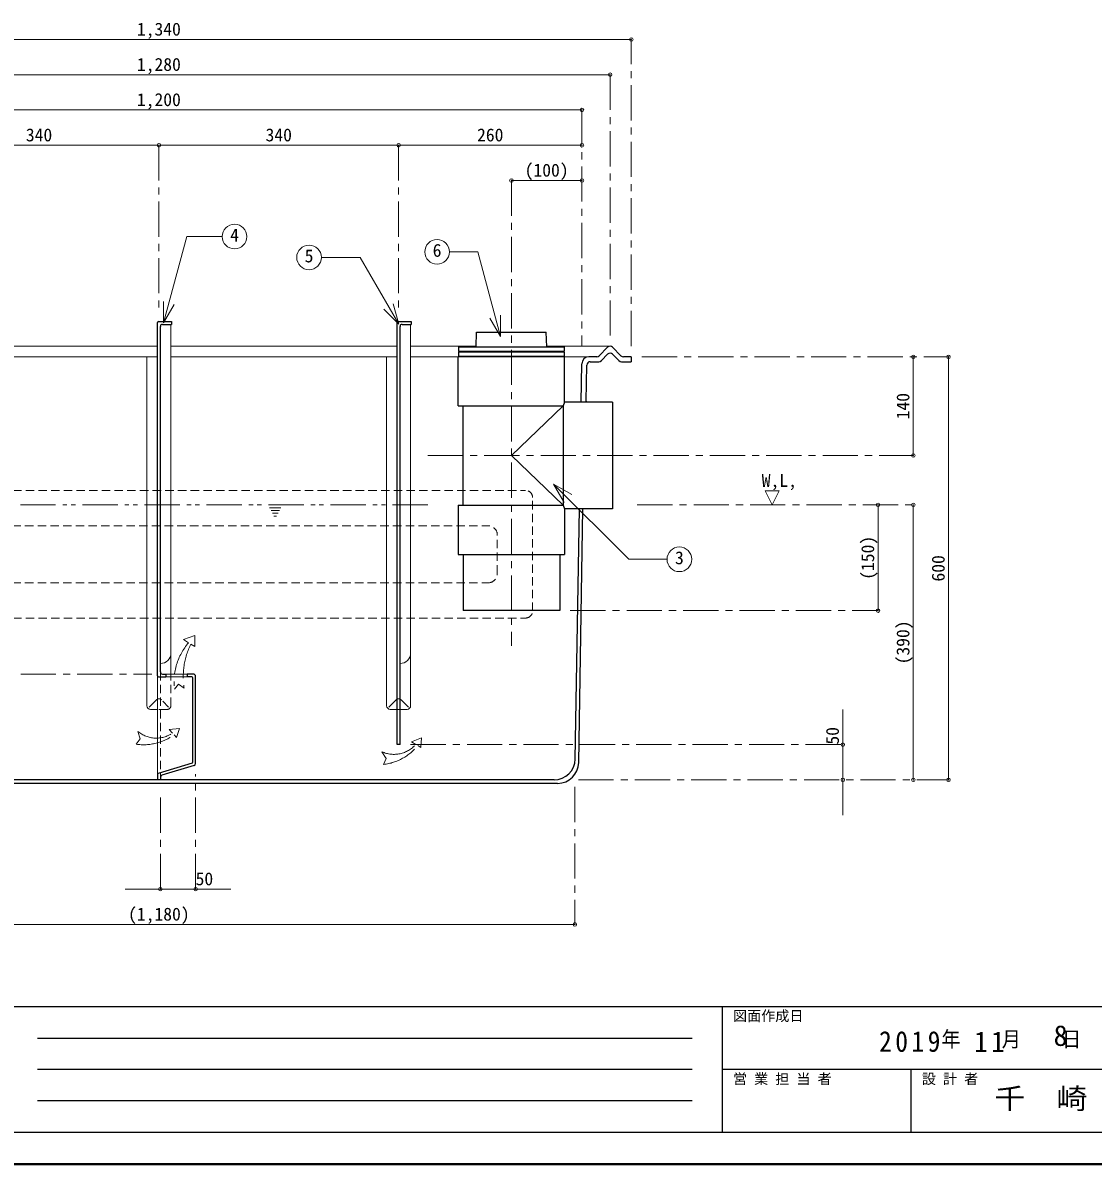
# Model space of a CAD drawing. Units: millimetres at full size, sheet at 1:10. Extents: x -2101 to 1949, y -1404 to 1406.
# Drawn here: x -1124 to 395, y -1404 to 215 of the extents above; entities that cross this region are included whole.
import ezdxf
from ezdxf.enums import TextEntityAlignment as Align

# ---------------------------------------------------------------- set-up
doc = ezdxf.new("R2010")
doc.units = ezdxf.units.MM
doc.header["$LTSCALE"] = 10
doc.header["$PDMODE"] = 32
doc.header["$PDSIZE"] = 5
for name, pattern in [('CHAIN1', [8, 5, -1, 1, -1]), ('DASHED1', [1.8, 1.2, -0.6]), ('DOUBLE_CHAIN1', [8.8, 5, -1, 0.6, -0.6, 0.6, -1])]:
    doc.linetypes.add(name, pattern=pattern)
doc.layers.add('0-0____1', color=7, linetype='Continuous', lineweight=18)
doc.styles.add('ＭＳ ゴシック', font='')
doc.styles.get('ＭＳ ゴシック').set_extended_font_data('MS Gothic')

msp = doc.modelspace()

# ---------------------------------------------------------------- linework, layer by layer
at = {"layer": '0-0____1', "color": 4, "lineweight": 9}
for p, q in [((-1600.6, 191.12), (-260.6, 191.12)), ((-290.6, 141.12), (-1570.6, 141.12)), ((-1530.6, 91.12), (-330.6, 91.12)), ((-930.6, 41.12), (-1270.6, 41.12)), ((-590.6, 41.12), (-930.6, 41.12)), ((-330.6, 41.12), (-590.6, 41.12)), ((-330.6, -8.88), (-430.6, -8.88)), ((-1253.6, -243.88), (-932.6, -243.88)), ((-1253.6, -258.88), (-932.6, -258.88)), ((-947.6, -753.88), (-947.6, -258.88)), ((-913.6, -243.88), (-592.6, -243.88)), ((-913.6, -258.88), (-592.6, -258.88)), ((-607.6, -753.88), (-607.6, -258.88)), ((-573.6, -243.88), (-480.58, -243.88)), ((-506.1, -258.88), (-573.6, -258.88)), ((-380.63, -243.88), (-290.6, -243.88)), ((-320.77, -258.88), (-355.1, -258.88)), ((139.4, -258.88), (139.4, -398.88)), ((189.4, -858.88), (189.4, -258.88)), ((-357.1, -328.38), (-430.6, -398.88)), ((-430.6, -398.88), (-357.1, -469.38)), ((89.4, -468.88), (89.4, -618.88)), ((139.4, -468.88), (139.4, -858.88)), ((-913.6, -708.88), (-913.6, -678.88)), ((-573.6, -753.88), (-573.6, -678.88)), ((-944.4, -755.69), (-934.11, -745.32)), ((-942.6, -758.88), (-932.6, -758.88)), ((-604.4, -755.69), (-594.11, -745.32)), ((-602.6, -758.88), (-592.6, -758.88)), ((-588.6, -758.88), (-578.6, -758.88)), ((-576.81, -755.69), (-587.09, -745.32)), ((39.4, -908.88), (39.4, -758.88)), ((-978.6, -1013.88), (-828.6, -1013.88)), ((-340.6, -1063.88), (-1520.6, -1063.88))]:
    msp.add_line(p, q, dxfattribs=at)
at = {"layer": '0-0____1', "color": 4, "linetype": 'CHAIN1', "lineweight": 9}
for p, q in [((-260.6, -243.88), (-260.6, 191.12)), ((-290.6, 141.12), (-290.6, -228.88)), ((-330.6, 91.12), (-330.6, -243.88)), ((-930.6, 41.12), (-930.6, -193.88)), ((-590.6, 41.12), (-590.6, -193.88)), ((-430.6, -8.88), (-430.6, -668.88)), ((-245.6, -258.88), (189.4, -258.88)), ((-549.1, -398.88), (139.4, -398.88)), ((-252.1, -468.88), (139.4, -468.88)), ((-347.1, -618.88), (89.4, -618.88)), ((-1206.6, -708.88), (-940.6, -708.88)), ((-573.6, -808.88), (39.4, -808.88)), ((-878.6, -1013.88), (-878.6, -850.83)), ((-928.6, -1013.88), (-928.6, -873.88)), ((-340.6, -868.88), (-340.6, -1063.88)), ((-335.6, -858.88), (189.4, -858.88))]:
    msp.add_line(p, q, dxfattribs=at)
at = {"layer": '0-0____1'}
for p, q in [((-518.53, -110.09), (-478.22, -110.09)), ((-446.09, -230.01), (-478.22, -110.09)), ((-700.13, -117.97), (-645.08, -117.97)), ((-590.39, -212.7), (-645.08, -117.97)), ((-923.89, -210.55), (-923.89, -180.55)), ((-923.89, -210.55), (-908.89, -184.57)), ((-590.39, -212.7), (-611.6, -191.48)), ((-590.39, -212.7), (-598.15, -183.72)), ((-446.09, -230.01), (-461.09, -204.03)), ((-446.09, -230.01), (-446.09, -200.01)), ((-913.6, -678.88), (-913.6, -212.88)), ((-573.6, -678.88), (-573.6, -212.88)), ((-370.94, -439.35), (-344.96, -454.35)), ((-370.94, -439.35), (-355.94, -465.33)), ((-70.6, -448.88), (-60.6, -468.88)), ((-70.6, -448.88), (-50.6, -448.88)), ((-60.6, -468.88), (-50.6, -448.88)), ((-932.6, -851.2), (-932.6, -711.38)), ((-920.6, -708.88), (-890.6, -708.88)), ((-920.6, -712.88), (-890.6, -712.88))]:
    msp.add_line(p, q, dxfattribs=at)
at = {"layer": '0-0____1', "color": 5, "lineweight": 25}
for p, q in [((-932.6, -711.38), (-932.6, -210.38)), ((-931.1, -208.88), (-912.6, -208.88)), ((-912.6, -208.88), (-912.6, -212.88)), ((-592.6, -808.88), (-592.6, -210.38)), ((-591.1, -208.88), (-572.6, -208.88)), ((-572.6, -208.88), (-572.6, -212.88)), ((-928.6, -705.88), (-928.6, -215.88)), ((-925.6, -212.88), (-912.6, -212.88)), ((-588.6, -808.88), (-588.6, -215.88)), ((-585.6, -212.88), (-572.6, -212.88)), ((-480.6, -244.88), (-480.1, -223.88)), ((-480.1, -223.88), (-381.1, -223.88)), ((-380.6, -244.88), (-381.1, -223.88)), ((-506.1, -328.38), (-506.1, -258.38)), ((-506.1, -258.38), (-355.1, -258.38)), ((-505.6, -244.88), (-505.6, -250.88)), ((-505.6, -244.88), (-355.6, -244.88)), ((-505.6, -250.88), (-355.6, -250.88)), ((-505.6, -251.88), (-505.6, -257.88)), ((-505.6, -251.88), (-355.6, -251.88)), ((-505.6, -257.88), (-355.6, -257.88)), ((-355.6, -244.88), (-355.6, -250.88)), ((-355.6, -251.88), (-355.6, -257.88)), ((-355.1, -323.38), (-355.1, -258.38)), ((-309.49, -258.88), (-320.77, -258.88)), ((-305.92, -257.38), (-294.17, -245.39)), ((-302.98, -264.38), (-294.17, -255.39)), ((-275.28, -257.38), (-287.03, -245.39)), ((-278.23, -264.38), (-287.03, -255.39)), ((-260.6, -258.88), (-271.71, -258.88)), ((-260.6, -258.88), (-260.6, -265.88)), ((-331.68, -323.38), (-330.77, -268.7)), ((-324.65, -321.66), (-323.8, -270.63)), ((-318.8, -265.88), (-306.55, -265.88)), ((-274.65, -265.88), (-260.6, -265.88)), ((-355.1, -323.38), (-357.1, -328.38)), ((-287.1, -323.38), (-355.1, -323.38)), ((-324.65, -321.66), (-324.92, -323.38)), ((-506.1, -328.38), (-357.1, -328.38)), ((-499.1, -469.38), (-499.1, -328.38)), ((-357.1, -328.38), (-357.1, -469.38)), ((-506.1, -469.38), (-506.1, -539.38)), ((-506.1, -469.38), (-357.1, -469.38)), ((-357.1, -469.38), (-355.1, -474.38)), ((-355.1, -474.38), (-355.1, -539.38)), ((-340.11, -829.38), (-334.19, -474.38)), ((-335.19, -834.38), (-329.19, -474.38)), ((-506.1, -539.38), (-355.1, -539.38)), ((-499.1, -539.38), (-499.1, -618.88)), ((-362.1, -539.38), (-362.1, -618.88)), ((-362.1, -618.88), (-499.1, -618.88)), ((-890.6, -708.88), (-890.6, -712.88)), ((-881.6, -708.88), (-890.6, -708.88)), ((-878.6, -835.83), (-878.6, -711.88)), ((-931.1, -712.88), (-920.6, -712.88)), ((-884.1, -712.88), (-890.6, -712.88)), ((-882.6, -833.97), (-882.6, -714.38)), ((-588.6, -808.88), (-592.6, -808.88)), ((-883.67, -835.4), (-931.53, -849.76)), ((-880.74, -838.7), (-926.46, -852.42)), ((-932.6, -851.2), (-932.6, -858.88)), ((-928.6, -855.29), (-928.6, -858.88)), ((-365.19, -863.88), (-1496.02, -863.88)), ((-370.11, -858.88), (-1491.1, -858.88))]:
    msp.add_line(p, q, dxfattribs=at)
at = {"layer": '0-0____1', "color": 4, "linetype": 'DASHED1', "lineweight": 9}
for p, q in [((-1443.6, -448.38), (-410.6, -448.38)), ((-400.6, -619.38), (-400.6, -458.38)), ((-1390.6, -498.38), (-463.6, -498.38)), ((-450.6, -566.38), (-450.6, -511.38)), ((-1390.6, -579.38), (-463.6, -579.38)), ((-1443.6, -629.38), (-410.6, -629.38)), ((-928.6, -705.88), (-928.6, -855.29)), ((-913.6, -753.88), (-913.6, -708.88)), ((-918.6, -758.88), (-932.6, -758.88)), ((-916.81, -755.69), (-927.09, -745.32)), ((-592.6, -758.88), (-588.6, -758.88))]:
    msp.add_line(p, q, dxfattribs=at)
at = {"layer": '0-0____1', "color": 4, "linetype": 'DOUBLE_CHAIN1', "lineweight": 9}
for p, q in [((-549.1, -468.88), (-1522.6, -468.88)), ((-757.6, -472.88), (-773.6, -472.88)), ((-759.6, -476.88), (-771.6, -476.88)), ((-761.6, -480.88), (-769.6, -480.88)), ((-763.6, -484.88), (-767.6, -484.88)), ((-879.66, -654.34), (-895.76, -659.71)), ((-888.47, -664.46), (-895.76, -659.71)), ((-879.65, -669.96), (-879.66, -654.34)), ((-885.24, -666.31), (-879.65, -669.96)), ((-908.53, -730.41), (-902.71, -723.25)), ((-894.93, -729.03), (-902.71, -723.25)), ((-960.48, -790.25), (-957.3, -800.88)), ((-916.13, -787.68), (-901.27, -785.83)), ((-911.47, -792.58), (-916.13, -787.68)), ((-905.71, -798.83), (-901.27, -785.83)), ((-962.81, -808.34), (-957.3, -800.88)), ((-909.13, -794.92), (-905.71, -798.83)), ((-572.14, -804.98), (-558.27, -799.34)), ((-566.36, -808.5), (-572.14, -804.98)), ((-559.19, -813.04), (-558.27, -799.34)), ((-614.31, -818.93), (-608.49, -828.38)), ((-563.5, -810.15), (-559.19, -813.04)), ((-611.88, -837.01), (-608.49, -828.38))]:
    msp.add_line(p, q, dxfattribs=at)
at = {"layer": '0-0____1', "color": 6, "lineweight": 25}
for p, q in [((-2055.6, -1180.31), (1904.4, -1180.31)), ((-131.32, -1358.88), (-131.32, -1180.31)), ((-1102.75, -1224.96), (-174.17, -1224.96)), ((-174.17, -1269.6), (-1102.75, -1269.6)), ((1904.4, -1269.6), (-131.32, -1269.6)), ((136.54, -1358.88), (136.54, -1269.6)), ((-174.17, -1314.24), (-1102.75, -1314.24)), ((1904.4, -1358.88), (-2055.6, -1358.88))]:
    msp.add_line(p, q, dxfattribs=at)
at = {"layer": '0-0____1', "color": 1, "lineweight": 40}
msp.add_line((1949.4, -1403.88), (-2100.6, -1403.88), dxfattribs=at)
at = {"layer": '0-0____1'}
for points in [[(-923.89, -210.55), (-891.16, -88.4), (-840.83, -88.4)], [(-370.94, -439.35), (-264.19, -546.1), (-209.85, -546.1)]]:
    msp.add_lwpolyline(points, dxfattribs=at)
at = {"layer": '0-0____1', "color": 5, "lineweight": 25}
for points in [[(-287.1, -323.38), (-287.1, -474.38), (-355.1, -474.38)], [(-925.6, -708.88), (-920.6, -708.88), (-920.6, -712.88)]]:
    msp.add_lwpolyline(points, dxfattribs=at)
at = {"layer": '0-0____1'}
for centre in [(-823.33, -88.4), (-536.03, -110.09), (-717.63, -117.97), (-192.35, -546.1)]:
    msp.add_circle(centre, 17.5, dxfattribs=at)
at = {"layer": '0-0____1', "color": 5, "lineweight": 25}
for centre, radius, start, end in [((-931.1, -210.38), 1.5, 90, 180), ((-591.1, -210.38), 1.5, 90, 180), ((-925.6, -215.88), 3, 90, 180), ((-585.6, -215.88), 3, 90, 180), ((-320.77, -268.88), 10, 90, 178.95837), ((-309.49, -253.88), 5, 270, 315.6053), ((-290.6, -248.88), 5, 44.3947, 135.6053), ((-290.6, -258.89), 5, 44.3947, 135.6053), ((-271.71, -253.88), 5, 224.3947, 270), ((-318.8, -270.88), 5, 90, 178.95837), ((-306.55, -260.88), 5, 270, 315.6053), ((-274.65, -260.88), 5, 224.3947, 270), ((-931.1, -711.38), 1.5, 180, 270), ((-925.6, -705.88), 3, 180, 270), ((-881.6, -711.88), 3, 0, 90), ((-884.1, -714.38), 1.5, 0, 90), ((-884.1, -833.97), 1.5, 286.69924, 0), ((-881.6, -835.83), 3, 286.69924, 360), ((-370.11, -828.88), 30, 270, 359.04516), ((-365.19, -833.88), 30, 270, 359.04516), ((-931.1, -851.2), 1.5, 106.69924, 180), ((-925.6, -855.29), 3, 106.69924, 180)]:
    msp.add_arc(centre, radius, start, end, dxfattribs=at)
at = {"layer": '0-0____1', "color": 4, "linetype": 'DASHED1', "lineweight": 9}
for centre, radius, start, end in [((-410.6, -458.38), 10, 0, 90), ((-463.6, -511.38), 13, 0, 90), ((-463.6, -566.38), 13, 270, 0), ((-410.6, -619.38), 10, 270, 0), ((-930.6, -748.88), 5, 45.41268, 113.57818), ((-590.6, -748.88), 5, 66.42182, 113.57818), ((-918.6, -753.88), 5, 270, 0)]:
    msp.add_arc(centre, radius, start, end, dxfattribs=at)
at = {"layer": '0-0____1'}
for centre in [(-928.6, -678.88), (-588.6, -678.88)]:
    msp.add_arc(centre, 15, 270, 0, dxfattribs=at)
at = {"layer": '0-0____1', "color": 4, "linetype": 'DOUBLE_CHAIN1', "lineweight": 9}
for centre, radius, start, end in [((-825.4, -719.67), 83.82, 138.80029, 187.36063), ((-790.2, -713.09), 105.94, 153.79151, 188.65286), ((-934.43, -759.1), 40.6, 230.09498, 304.4524), ((-952.38, -735.97), 73.11, 261.80032, 306.27216), ((-597.21, -782.11), 40.6, 245.09498, 319.4524), ((-620.54, -764.41), 73.11, 276.80032, 321.27216)]:
    msp.add_arc(centre, radius, start, end, dxfattribs=at)
at = {"layer": '0-0____1', "color": 4, "lineweight": 9}
for centre, start, end in [((-930.6, -748.88), 113.57818, 134.58732), ((-590.6, -748.88), 113.57818, 134.58732), ((-590.6, -748.88), 45.41268, 66.42182), ((-942.6, -753.88), 180, 270), ((-602.6, -753.88), 180, 270), ((-578.6, -753.88), 270, 0)]:
    msp.add_arc(centre, 5, start, end, dxfattribs=at)
at = {"layer": '0-0____1', "color": 1}
for p in [(-260.6, 191.12), (-290.6, 141.12), (-330.6, 91.12), (-930.6, 41.12), (-590.6, 41.12), (-330.6, 41.12), (-430.6, -8.88), (-330.6, -8.88), (139.4, -258.88), (189.4, -258.88), (139.4, -398.88), (89.4, -468.88), (139.4, -468.88), (89.4, -618.88), (39.4, -808.88), (39.4, -858.88), (139.4, -858.88), (189.4, -858.88), (-928.6, -1013.88), (-878.6, -1013.88), (-340.6, -1063.88)]:
    msp.add_point(p, dxfattribs=at)

# ---------------------------------------------------------------- texts
at = {"layer": '0-0____1', "style": 'ＭＳ ゴシック'}
for s, height, p in [('1,340', 18.33, (-961.85, 191.12)), ('1,280', 18.33, (-961.85, 141.12)), ('1,200', 18.33, (-961.85, 91.12)), ('260', 18.33, (-479.35, 41.12)), ('340', 18.33, (-1119.35, 41.12)), ('340', 18.33, (-779.35, 41.12)), ('(100)', 18.33, (-411.85, -8.88)), ('4', 18.33, (-829.58, -100.9)), ('5', 18.33, (-723.88, -130.47)), ('6', 18.33, (-542.28, -122.59)), ('W,L,', 18.33, (-75.6, -448.88)), ('3', 18.33, (-198.6, -558.6)), ('50', 18.33, (-878.6, -1013.88)), ('(1,180)', 18.33, (-974.35, -1063.88)), ('図面作成日', 14.66, (-116.32, -1205.31)), ('8', 29.33, (338.4, -1244.96)), ('営 業 担 当 者', 14.66, (-116.32, -1294.6)), ('設 計 者', 14.66, (151.54, -1294.6))]:
    msp.add_text(s, height=height, dxfattribs=at).set_placement(p, align=Align.BOTTOM_LEFT)
for s, p in [('140', (139.4, -347.63)), ('(150)', (89.4, -575.13)), ('600', (189.4, -577.63)), ('(390)', (139.4, -695.13)), ('50', (39.4, -808.88))]:
    msp.add_text(s, height=18.33, rotation=90, dxfattribs=at).set_placement(p, align=Align.BOTTOM_LEFT)
at = {"layer": '0-0____1', "style": 'ＭＳ ゴシック', "width": 1.1}
msp.add_text('千\u3000崎', height=29.33, dxfattribs=at).set_placement((254.4, -1334.24), align=Align.BOTTOM_LEFT)
at = {"layer": '0-0____1', "attachment_point": 7, "style": 'ＭＳ ゴシック'}
for s, insert, char_height in [('\\T1.27;\\W0.9;年\\~\\~\\~月\\~\\~\\~日', (179.4, -1239.96), 21.99), ('\\T1.28;\\W0.9;2019', (90.9, -1244.96), 29.33), ('\\T1.27;\\W0.95;11', (225.9, -1244.96), 29.33)]:
    msp.add_mtext(s, dxfattribs=dict(at, insert=insert, char_height=char_height))

doc.saveas('drawing.dxf')
